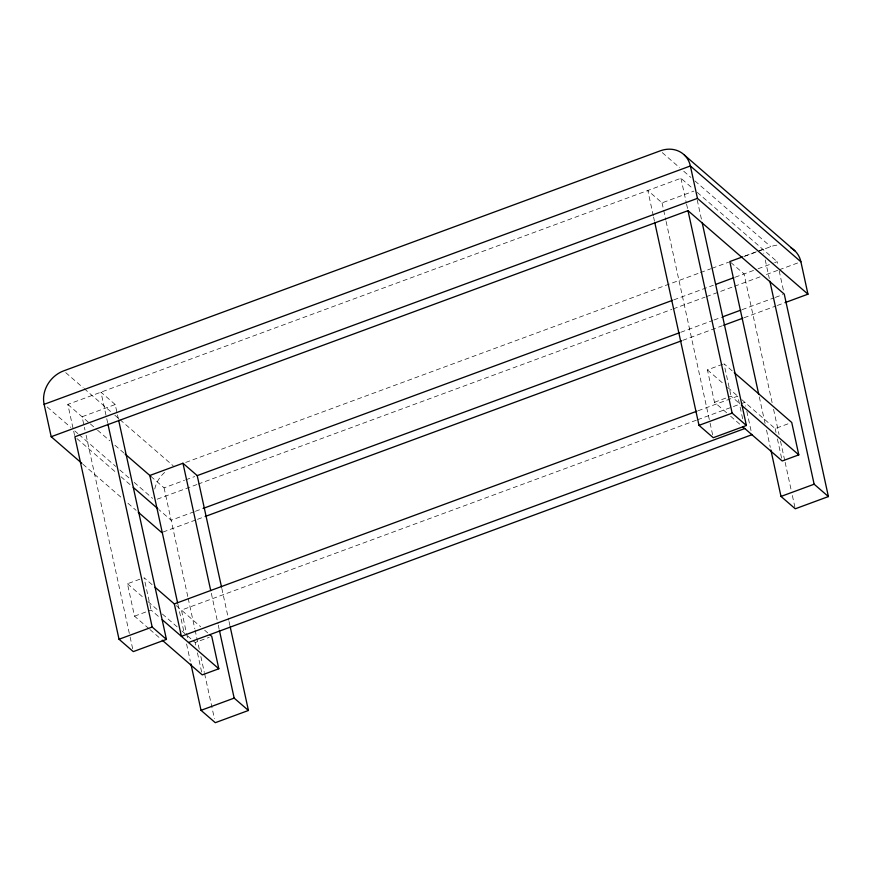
<?xml version="1.0" encoding="UTF-8"?>
<svg xmlns="http://www.w3.org/2000/svg" width="872" height="872" viewBox="0 0 872 872"><rect width="100%" height="100%" fill="white"/><g stroke="black" fill="none" stroke-linecap="round" stroke-linejoin="round"><path stroke-width="0.65" stroke-dasharray="4.36 3.27" d="M74.611 435.499L67.82 404.401L680.934 178.27L693.164 188.864M118.407 419.127L115.224 404.532L82.088 416.762L84.976 430.027M653.292 215.7L647.798 190.488L662.055 202.86L693.916 191.099M745.091 255.932L762.935 249.348L763.796 253.338M185.692 462.433L699.202 273.034M700.489 272.565L710.702 268.794M711.977 268.325L728.589 262.2M743.914 256.553L770.739 246.656A27.577 23.664 -49.1 0 1 777.355 245.108M150.845 476.363L164.078 487.84L184.483 480.319M185.747 479.851L194.674 476.559M673.784 299.859L713.394 285.242M735.107 277.231L756.798 269.241M758.073 268.761L773.366 263.126M774.641 262.657L777.192 261.709L778.042 265.6M157.2 499.187L196.789 484.592M198.064 484.113L671.898 309.364M673.173 308.884L705.11 297.112M706.385 296.644L733.199 286.746M734.486 286.278L761.3 276.391M766.412 274.506L777.9 270.266M779.187 269.797L798.338 262.723M194.14 511.755L171.141 520.235L158.857 509.586M195.415 511.286L201.803 508.932M680.792 332.265L712.729 320.493M714.005 320.013L721.667 317.19M742.105 309.658L774.042 297.875M775.317 297.407L782.98 294.583M162.988 532.051L196.189 519.81M197.464 519.341L203.852 516.987M682.798 340.342L722.387 325.736M744.099 317.735L776.026 305.952M777.301 305.483L783.688 303.129M148.883 628.625L134.517 616.166L127.454 583.771L141.471 578.594M726.605 412.772L714.484 402.265L707.421 369.87L722.714 364.224M134.517 616.166L151.085 610.051L160.175 617.932M714.484 402.265L731.052 396.15L740.295 404.161M698.123 410.745L737.723 396.139L742.813 419.465M696.303 420.217L181.452 610.106L186.259 632.135M697.589 419.748L739.739 404.205M741.026 403.736L744.852 402.319L745.702 406.199M181.845 630.925L195.186 642.49L209.215 637.323M741.799 399.67L775.154 428.588L789.182 423.411M662.273 152.622L679.669 167.707M683.757 171.25L690.918 177.463M695.017 181.005L770.739 246.656M697.251 192.407L777.192 261.709M730.812 262.461L744.056 273.939L772.112 402.646M732.197 370.873L723.989 363.755L731.052 396.15M707.421 369.87L723.586 383.876M727.619 387.375L737.723 396.139M730.649 416.271L740.742 425.024M115.224 404.532L100.967 392.171L106.46 417.383M65.727 372.638L83.123 387.724M84.148 388.607L110.755 411.671M114.853 415.214L118.941 418.767M119.965 419.65L173.179 465.779M67.82 404.401L89.326 423.04M90.35 423.923L96.498 429.253M97.522 430.136L109.807 440.796M114.93 445.232L124.151 453.222M47.197 406.984L70.73 427.389M74.829 430.942L77.891 433.602M78.916 434.485L115.758 466.422M119.846 469.975L130.081 478.848M134.179 482.39L152.6 498.359M76.932 438.562L116.87 473.191M120.968 476.733L131.214 485.617M82.905 464.22L121.797 497.934M127.933 503.253L136.119 510.349M152.099 584.665L144.022 577.656L151.085 610.051M176.362 605.691L200.647 626.75M204.691 630.249L207.721 632.876M127.454 583.771L143.869 598.007M147.978 601.56L158.246 610.465M162.345 614.019L177.746 627.36M149.908 629.508L161.2 639.296M779.176 270.789L783.405 290.223M765.245 259.965L769.3 278.539M773.562 409.273L779.056 434.485M780.505 441.123L784.844 461.026M785.138 462.356L791.209 490.217M792.365 495.525L794.97 507.46M775.154 428.588L776.004 432.479M777.421 438.954L781.933 459.686M759.305 396.913L765.082 423.454M766.532 430.092L770.292 447.336M746.835 411.388L751.915 434.714M697.219 199.917L701.557 219.82M680.934 178.27L686.308 202.893M686.591 204.19L687.997 210.664M662.055 202.86L665.816 220.104M666.11 221.434L709.786 421.786M710.081 423.116L712.969 436.382M653.586 217.03L654.447 221.008M221.815 588.404L228.758 620.243M229.053 621.572L229.914 625.551M211.318 593.287L217.967 623.807M218.262 625.137L219.123 629.115M164.078 487.84L187.883 596.982M188.167 598.312L194.805 628.745M195.088 630.064L199.416 649.913M200.865 656.529L204.321 672.41M204.615 673.729L214.425 718.724M195.186 642.49L195.753 645.084M197.454 652.856L201.966 673.587M186.543 633.432L187.949 639.906M177.888 604.187L184.254 633.377M186.564 643.994L190.325 661.238M106.755 418.713L107.616 422.691M86.132 435.335L129.819 635.688M130.113 637.018L133.296 651.613M154.736 488.996A27.577 23.664 -49.1 0 1 166.977 470.542"/><path stroke-width="1.31" d="M81.892 463.337L51.186 436.719L44.123 404.325L690.373 165.974L800.899 261.785L807.963 294.18L784.964 302.66M51.186 436.719L697.437 198.369L807.963 294.18M770.87 449.985L780.996 496.43L795.264 508.79L828.4 496.571L784.255 294.104L687.997 210.664L74.883 436.785L119.028 639.252L133.296 651.613L166.432 639.394L118.701 420.457M221.521 587.074L197.225 475.622L182.967 463.25L149.821 475.48L177.594 602.857M742.541 256.869L729.788 261.578L758.727 394.264M197.225 475.622L672.508 300.328M715.945 284.305L733.832 277.71M203.078 508.452L679.517 332.733M722.943 316.721L740.829 310.127M205.127 516.507L681.512 340.81M723.662 325.267L742.824 318.204M155.129 587.292L174.324 603.925L696.848 411.213M119.028 639.252L152.175 627.033L166.432 639.394M699.006 425.351L732.142 413.121L746.399 425.492L713.263 437.711L699.006 425.351L654.741 222.338M744.786 428.534L181.387 636.32L174.324 603.925M188.516 642.501L751.915 434.714M209.738 634.631L211.754 636.375L218.818 668.769L202.25 674.884L162.225 640.19M734.257 372.649L791.732 422.473L798.796 454.868L782.217 460.983L742.77 426.779M201.029 710.331L234.165 698.112L248.433 710.473L215.286 722.692L201.029 710.331L190.903 663.897M780.996 496.43L814.143 484.211L828.4 496.571M684.4 155.063L794.915 250.864M741.32 405.044L798.796 454.868M125.165 454.105L150.769 476.297M133.252 487.394L157.832 508.692M138.168 512.126L161.702 532.53M162.192 619.687L218.818 668.769M769.878 281.198L814.143 484.211M697.437 198.369L690.373 165.974A27.577 23.664 -49.1 0 0 660.224 150.845L63.678 370.862A27.577 23.664 -49.1 0 0 44.123 404.325M702.134 222.48L746.399 425.492M687.997 210.664L732.142 413.121M230.208 626.881L248.433 710.473M182.967 463.25L210.741 590.638M219.417 630.445L234.165 698.112M107.91 424.021L152.175 627.033M790.959 247.877A27.577 23.664 -49.1 0 1 800.899 261.785"/></g></svg>
